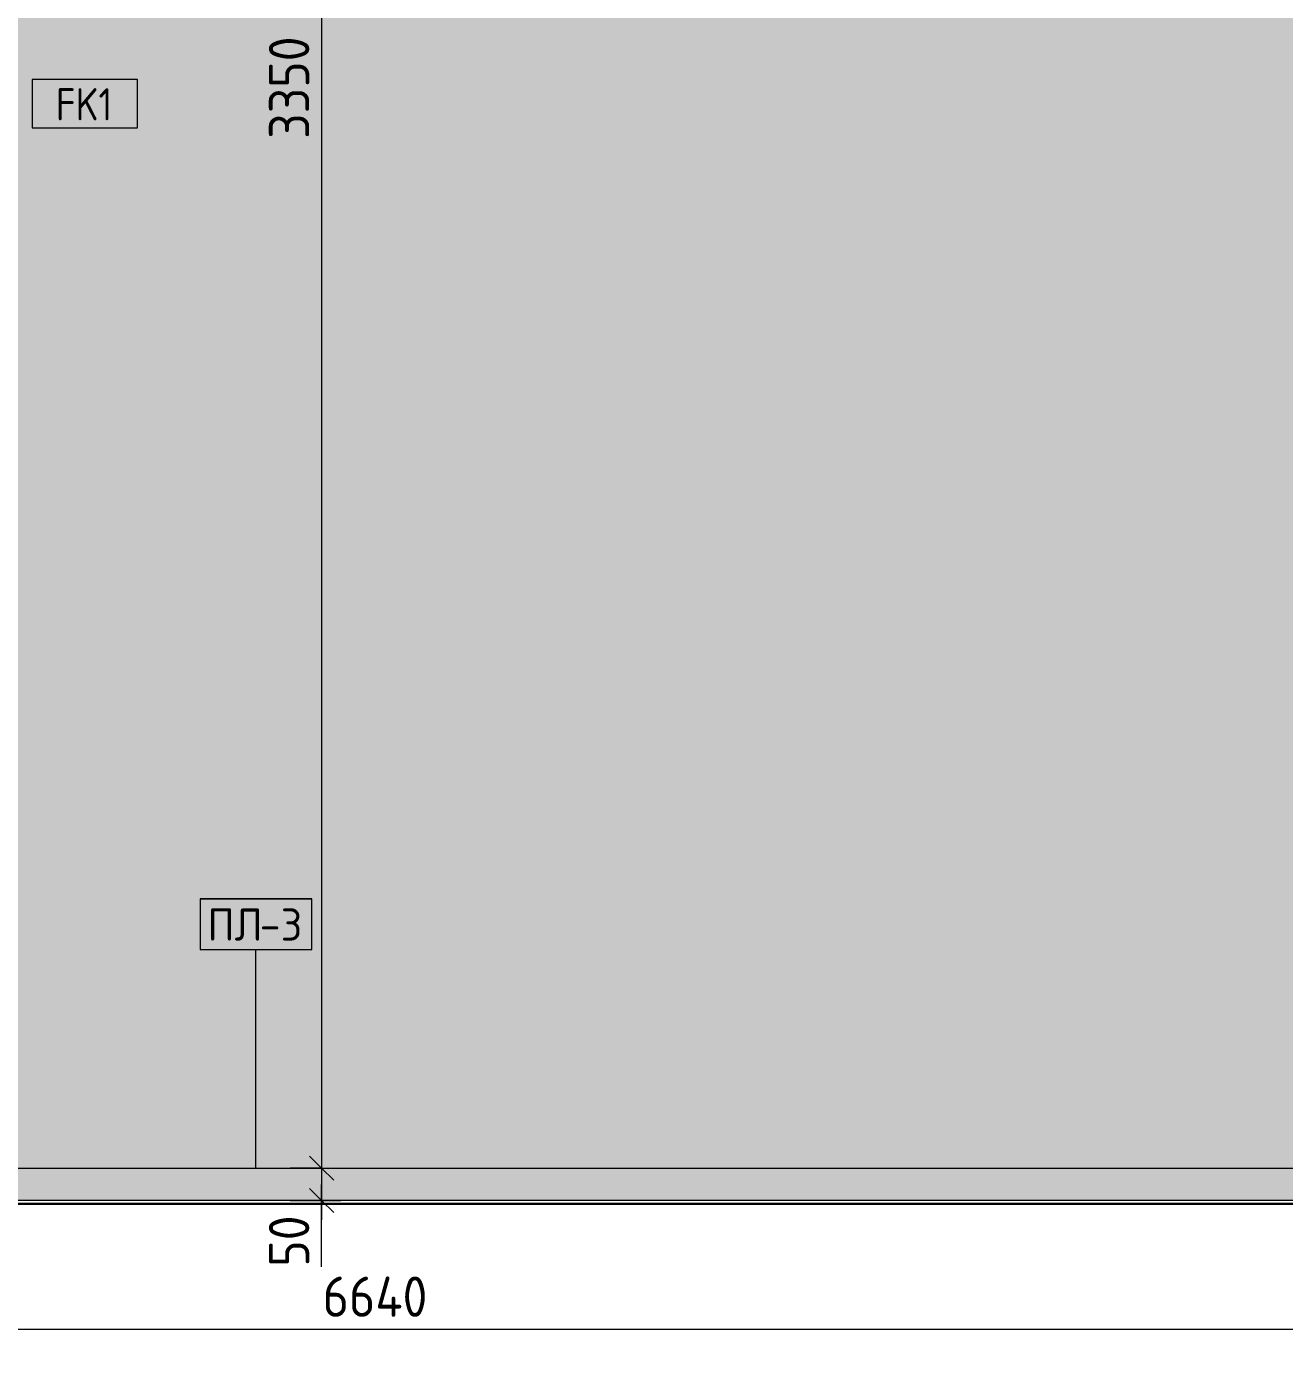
# Model space of a CAD drawing. Header units: millimetres. Extents: x 10406 to 76706, y -2377 to 12445.
# Drawn here: x 64006 to 65956, y 8170 to 10220 of the extents above; entities that cross this region are included whole.
import ezdxf

# ---------------------------------------------------------------- set-up
doc = ezdxf.new("R2010")
doc.units = ezdxf.units.MM
for name, color, linetype, lineweight in [('A-ANNO-DIMS', 7, 'Continuous', 9), ('A-ANNO-DIMS-25', 7, 'Continuous', 9), ('A-FLOR', 7, 'Continuous', 9), ('A-GENM', 7, 'Continuous', 9), ('A-GENM-IDEN', 7, 'Continuous', 9), ('A-WALL-IDEN', 7, 'Continuous', 9), ('A-WALL-PATT', 7, 'Continuous', 9)]:
    doc.layers.add(name, color=color, linetype=linetype, lineweight=lineweight)
doc.layers.add('A-FLOR-FNSH-2', color=7, linetype='Continuous', lineweight=30, true_color=0x3c3c3c)
doc.styles.add('GOST Common_1', font='GOST_Common.ttf', dxfattribs={"height": 50})
doc.styles.add('GOST Common_2', font='GOST_Common.ttf', dxfattribs={"width": 0.9, "height": 50})
doc.styles.add('ISOCPEUR_2', font='isocpeur.ttf', dxfattribs={"width": 0.9, "height": 62.5})
doc.dimstyles.new('ISO-2_5_0_9К_БОЛЬШОЙ_1', dxfattribs={"dimscale": 304.8, "dimtxt": 62.248823, "dimasz": 0.123031, "dimexe": 0.098425, "dimexo": 0.246063, "dimgap": 0, "dimtad": 1, "dimdec": 0, "dimrnd": 10, "dimzin": 0, "dimdsep": 46, "dimtxsty": 'ISOCPEUR_2', "dimblk1": 'OBLIQUE', "dimblk2": 'OBLIQUE', "dimsah": 1, "dimcen": 0.09, "dimdle": 0.098425, "dimazin": 0, "dimtfac": 1, "dimtdec": 4, "dimtix": 1, "dimtmove": 0, "dimatfit": 3, "dimfxl": 1, "dimtvp": 1, "dimtolj": 1, "dimtzin": 0, "dimarcsym": 2})
doc.dimstyles.new('ISO-2_5_0_9К_БОЛЬШОЙ_3', dxfattribs={"dimscale": 304.8, "dimtxt": 62.248823, "dimasz": 0.123031, "dimexe": 0.098425, "dimexo": 0.246063, "dimgap": 0, "dimtad": 1, "dimdec": 0, "dimrnd": 10, "dimzin": 0, "dimdsep": 46, "dimtxsty": 'ISOCPEUR_2', "dimblk1": 'OBLIQUE', "dimblk2": 'OBLIQUE', "dimsah": 1, "dimcen": 0.09, "dimdle": 0.098425, "dimazin": 0, "dimtfac": 1, "dimtdec": 4, "dimtix": 1, "dimtmove": 1, "dimatfit": 3, "dimfxl": 1, "dimtvp": 1, "dimtolj": 1, "dimtzin": 0, "dimarcsym": 2})

# ---------------------------------------------------------------- blocks, each defined once
blk = doc.blocks.new('Плинтус - Плинтус темный _ст_школа_-33254264-Развертка 3_02-2')
at = {"layer": 'A-GENM'}
h = blk.add_hatch(color=256, dxfattribs=at)
h.paths.add_polyline_path([(-575, 8400), (-520, 8400), (-520, 8450), (-4340, 8450), (-4340, 8400), (-812.5, 8400)])
h.paths.add_polyline_path([(-6740, 8400), (-6740, 8450), (-6770, 8450), (-6770, 8400), (-6750.3, 8400)])
blk.add_line((-4340, 8450), (-520, 8450), dxfattribs=at)
blk = doc.blocks.new('DIMBLOCK66-Развертка 3_02-2')
at = {"layer": 'A-ANNO-DIMS-25'}
for p, q in [((61227.6, 8325), (61227.6, 8170.4)), ((67866.6, 8325), (67866.6, 8170.4)), ((61227.6, 8200.4), (61227.6, 8320)), ((67866.6, 8200.4), (67866.6, 8320)), ((61227.6, 8200.4), (67896.6, 8200.4))]:
    blk.add_line(p, q, dxfattribs=at)
at = {"layer": 'A-ANNO-DIMS-25', "lineweight": 20}
for p, q in [((61227.6, 8200.4), (61208.8, 8181.7)), ((61227.6, 8200.4), (61246.3, 8219.2)), ((67866.6, 8200.4), (67847.8, 8181.7)), ((67866.6, 8200.4), (67885.3, 8219.2))]:
    blk.add_line(p, q, dxfattribs=at)
at = {"layer": 'A-ANNO-DIMS-25', "color": 0, "insert": (64465.1, 8282.1), "char_height": 62.5, "width": 196.802, "attachment_point": 1, "line_spacing_factor": 1.149209, "style": 'ISOCPEUR_2'}
blk.add_mtext('6640', dxfattribs=at)
blk = doc.blocks.new('_Oblique')
at = {"color": 0, "linetype": 'ByBlock', "lineweight": -2}
blk.add_line((-0.5, -0.5), (0.5, 0.5), dxfattribs=at)
blk = doc.blocks.new('DIMBLOCK67-Развертка 3_02-2')
at = {"layer": 'A-ANNO-DIMS-25'}
for p, q in [((64463.4, 11830), (64463.4, 8450)), ((64414.9, 11800), (64493.4, 11800)), ((64463.4, 11800), (64414.9, 11800)), ((64414.9, 8450), (64493.4, 8450)), ((64463.4, 8450), (64414.9, 8450))]:
    blk.add_line(p, q, dxfattribs=at)
at = {"layer": 'A-ANNO-DIMS-25', "lineweight": 20}
for p, q in [((64463.4, 11800), (64444.7, 11818.8)), ((64463.4, 11800), (64482.2, 11781.2)), ((64463.4, 8450), (64444.7, 8468.8)), ((64463.4, 8450), (64482.2, 8431.3))]:
    blk.add_line(p, q, dxfattribs=at)
at = {"layer": 'A-ANNO-DIMS-25', "color": 0, "insert": (64381.8, 10046), "char_height": 62.5, "width": 189.619, "attachment_point": 1, "rotation": 90, "line_spacing_factor": 1.149209, "style": 'ISOCPEUR_2'}
blk.add_mtext('3350', dxfattribs=at)
blk = doc.blocks.new('DIMBLOCK68-Развертка 3_02-2')
at = {"layer": 'A-ANNO-DIMS-25', "lineweight": 20}
for p, q in [((64463.4, 8450), (64444.7, 8468.8)), ((64463.4, 8450), (64482.2, 8431.3)), ((64463.4, 8400), (64444.7, 8418.7)), ((64463.4, 8400), (64482.2, 8381.2))]:
    blk.add_line(p, q, dxfattribs=at)
at = {"layer": 'A-ANNO-DIMS-25'}
for p, q in [((64414.9, 8450), (64493.4, 8450)), ((64463.4, 8450), (64414.9, 8450)), ((64463.4, 8450), (64463.4, 8370)), ((64463.4, 8401.3), (64463.4, 8425)), ((64414.9, 8400), (64493.4, 8400)), ((64463.4, 8400), (64414.9, 8400)), ((64463.4, 8297.3), (64463.4, 8401.3))]:
    blk.add_line(p, q, dxfattribs=at)
at = {"layer": 'A-ANNO-DIMS-25', "color": 0, "insert": (64381.8, 8297.3), "char_height": 62.5, "width": 94.81, "attachment_point": 1, "rotation": 90, "line_spacing_factor": 1.149209, "style": 'ISOCPEUR_2'}
blk.add_mtext('50', dxfattribs=at)
blk = doc.blocks.new('М_стена_0001 - Типоразмер_без рамки-25382661-Развертка 3_02-2')
at = {"layer": 'A-WALL-IDEN'}
for p, q in [((-3828.8, 10138.1), (-3992.1, 10138.1)), ((-3992.1, 10138.1), (-3992.1, 10063.1)), ((-3828.8, 10063.1), (-3828.8, 10138.1)), ((-3992.1, 10063.1), (-3828.8, 10063.1))]:
    blk.add_line(p, q, dxfattribs=at)
blk = doc.blocks.new('Mark Reiling - Mark Reiling-26174330-Развертка 3_02-2')
at = {"layer": 'A-GENM-IDEN'}
for p, q in [((-3731.7, 8867.8), (-3731.7, 8789)), ((-3731.7, 8867.8), (-3558.3, 8867.8)), ((-3558.3, 8867.8), (-3731.7, 8867.8)), ((-3731.7, 8867.8), (-3731.7, 8789)), ((-3558.3, 8789), (-3558.3, 8867.8)), ((-3558.3, 8789), (-3558.3, 8867.8)), ((-3731.7, 8789), (-3558.3, 8789)), ((-3731.7, 8789), (-3558.3, 8789))]:
    blk.add_line(p, q, dxfattribs=at)

msp = doc.modelspace()

# ---------------------------------------------------------------- hatches: boundary and pattern name
at = {"layer": 'A-WALL-PATT'}
h = msp.add_hatch(color=256, dxfattribs=at)
h.paths.add_polyline_path([(67506.6, 8400), (67865.6, 8400.3), (67865.6, 9200), (67866.6, 9200), (67866.6, 9204), (67506.6, 9204), (67506.6, 9220), (67866.6, 9220), (67866.6, 11690), (67486.6, 11690), (67486.6, 11800), (60327.6, 11800), (60327.6, 10200), (61227.6, 10200), (61227.6, 8450), (61266.6, 8450), (61266.6, 10395), (63666.6, 10395), (63666.6, 8450), (67501.6, 8450), (67501.6, 8400)])
h.paths.add_polyline_path([(67522.6, 8500), (67506.6, 8500), (67506.6, 9170), (67522.6, 9170), (67522.6, 8516.1)])
h.paths.add_polyline_path([(67752.6, 8530), (67752.6, 8547.5), (67688.6, 8547.5), (67688.6, 8530), (67670.6, 8530), (67670.6, 8547.5), (67624.6, 8547.5), (67624.6, 8530), (67606.6, 8530), (67606.6, 9030), (67624.6, 9030), (67624.6, 9012.5), (67670.6, 9012.5), (67670.6, 9030), (67688.6, 9030), (67688.6, 9012.5), (67752.6, 9012.5), (67752.6, 9030), (67770.6, 9030), (67770.6, 8530)])
h.paths.add_polyline_path([(67720.6, 8562.5), (67728.4, 8562.5), (67752.6, 8562.5), (67752.6, 8997.5), (67688.6, 8997.5), (67688.6, 8562.5), (67719.1, 8562.5)])
h.paths.add_polyline_path([(67669.1, 8562.5), (67670.6, 8562.5), (67670.6, 8997.5), (67624.6, 8997.5), (67624.6, 8562.5), (67639.4, 8562.5)])

# ---------------------------------------------------------------- linework, layer by layer
at = {"layer": 'A-FLOR'}
msp.add_line((67865.6, 8400), (60733.6, 8400), dxfattribs=at)
at = {"layer": 'A-FLOR-FNSH-2'}
msp.add_line((67906.6, 8395), (60715, 8395), dxfattribs=at)
at = {"layer": 'A-GENM-IDEN'}
msp.add_line((64361.6, 8450), (64361.6, 8788), dxfattribs=at)

# ---------------------------------------------------------------- block references
at = {"layer": 'A-GENM'}
msp.add_blockref('Плинтус - Плинтус темный _ст_школа_-33254264-Развертка 3_02-2', (68006.6, 0), dxfattribs=at)
at = {"layer": 'A-GENM-IDEN'}
msp.add_blockref('Mark Reiling - Mark Reiling-26174330-Развертка 3_02-2', (68006.6, 0), dxfattribs=at)
at = {"layer": 'A-WALL-IDEN'}
msp.add_blockref('М_стена_0001 - Типоразмер_без рамки-25382661-Развертка 3_02-2', (68006.6, 0), dxfattribs=at)

# ---------------------------------------------------------------- texts
at = {"layer": 'A-GENM-IDEN', "char_height": 50, "attachment_point": 1, "style": 'GOST Common_1'}
for s, insert, width in [('ПЛ', (64286.4, 8852.8), 98.207), ('-3', (64367.4, 8852.8), 86.181)]:
    msp.add_mtext(s, dxfattribs=dict(at, insert=insert, width=width))
at = {"layer": 'A-WALL-IDEN', "insert": (64051.3, 10124.5), "char_height": 50, "width": 111.835, "attachment_point": 1, "style": 'GOST Common_2'}
msp.add_mtext('FK1', dxfattribs=at)

# ---------------------------------------------------------------- dimensions: what is measured, and where the dimension line sits
at = {"layer": 'A-ANNO-DIMS'}
dim = msp.add_linear_dim(base=(64463.4, 8450), p1=(64489.9, 11800), p2=(64489.9, 8450), angle=90, dimstyle='ISO-2_5_0_9К_БОЛЬШОЙ_1', override={"dimpost": '<>', "dimfxl": 3350}, dxfattribs=at)
dim.commit()
dim.dimension.update_dxf_attribs({"geometry": 'DIMBLOCK67-Развертка 3_02-2', "text_midpoint": (64432.2, 10125)})
dim = msp.add_linear_dim(base=(64463.4, 8400), p1=(64489.9, 8450), p2=(64489.9, 8400), angle=90, dimstyle='ISO-2_5_0_9К_БОЛЬШОЙ_3', override={"dimpost": '<>', "dimfxl": 50}, dxfattribs=at)
dim.commit()
dim.dimension.update_dxf_attribs({"geometry": 'DIMBLOCK68-Развертка 3_02-2', "text_midpoint": (64423.4, 8344.7), "dimtype": 160, "text_rotation": 90})
dim = msp.add_linear_dim(base=(67866.6, 8200.4), p1=(61227.6, 8400), p2=(67866.6, 8400), dimstyle='ISO-2_5_0_9К_БОЛЬШОЙ_1', override={"dimpost": '<>', "dimfxl": 6639.000005}, dxfattribs=at)
dim.commit()
dim.dimension.update_dxf_attribs({"geometry": 'DIMBLOCK66-Развертка 3_02-2', "text_midpoint": (64547.1, 8231.7)})

doc.saveas('drawing.dxf')
